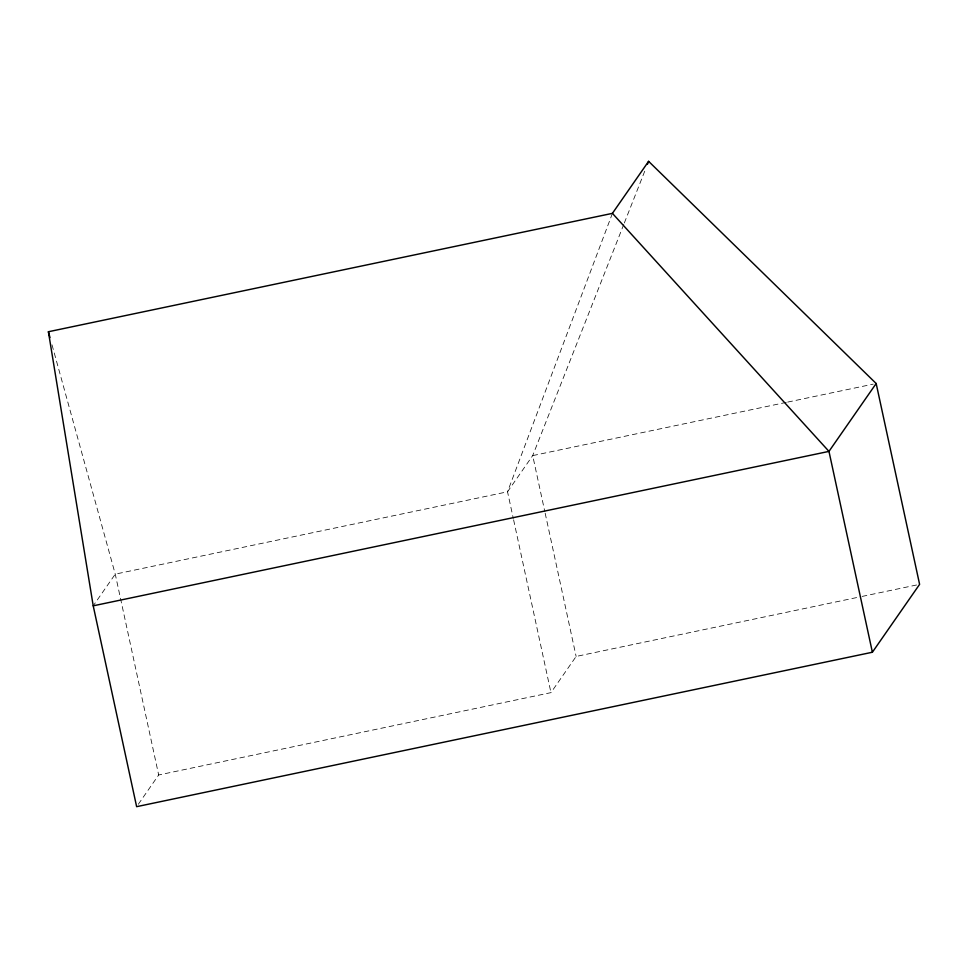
<?xml version="1.0" encoding="UTF-8"?>
<svg xmlns="http://www.w3.org/2000/svg" width="968" height="968" viewBox="0 0 968 968"><rect width="100%" height="100%" fill="white"/><g stroke="black" fill="none" stroke-linecap="round" stroke-linejoin="round"><path stroke-width="0.73" stroke-dasharray="4.84 3.63" d="M612.417 213.359L507.534 491.792L513.282 518.376M623.779 224.394L532.702 455.601L507.534 491.792L115.252 574.133L93.218 605.823M624.324 222.991L645.305 169.739M138.327 804.239L158.679 774.981L550.961 692.64L576.129 656.449L860.637 596.736M786.258 402.385L532.702 455.601L544.839 511.721M787.734 402.083L873.233 384.127M862.113 596.421L919.6 584.357M52.006 344.814L115.252 574.133L158.679 774.981M545.165 513.197L576.129 656.449M513.609 519.852L550.961 692.64"/><path stroke-width="1.45" d="M647.507 164.137L648.608 161.329L876.173 383.51L919.6 584.357L872.386 652.238L136.633 806.671L93.218 605.823L48.4 331.746L612.417 213.359L648.608 161.329M876.173 383.51L828.971 451.39L93.218 605.823M612.417 213.359L828.971 451.39L872.386 652.238M48.4 331.746L49.997 337.554"/></g></svg>
